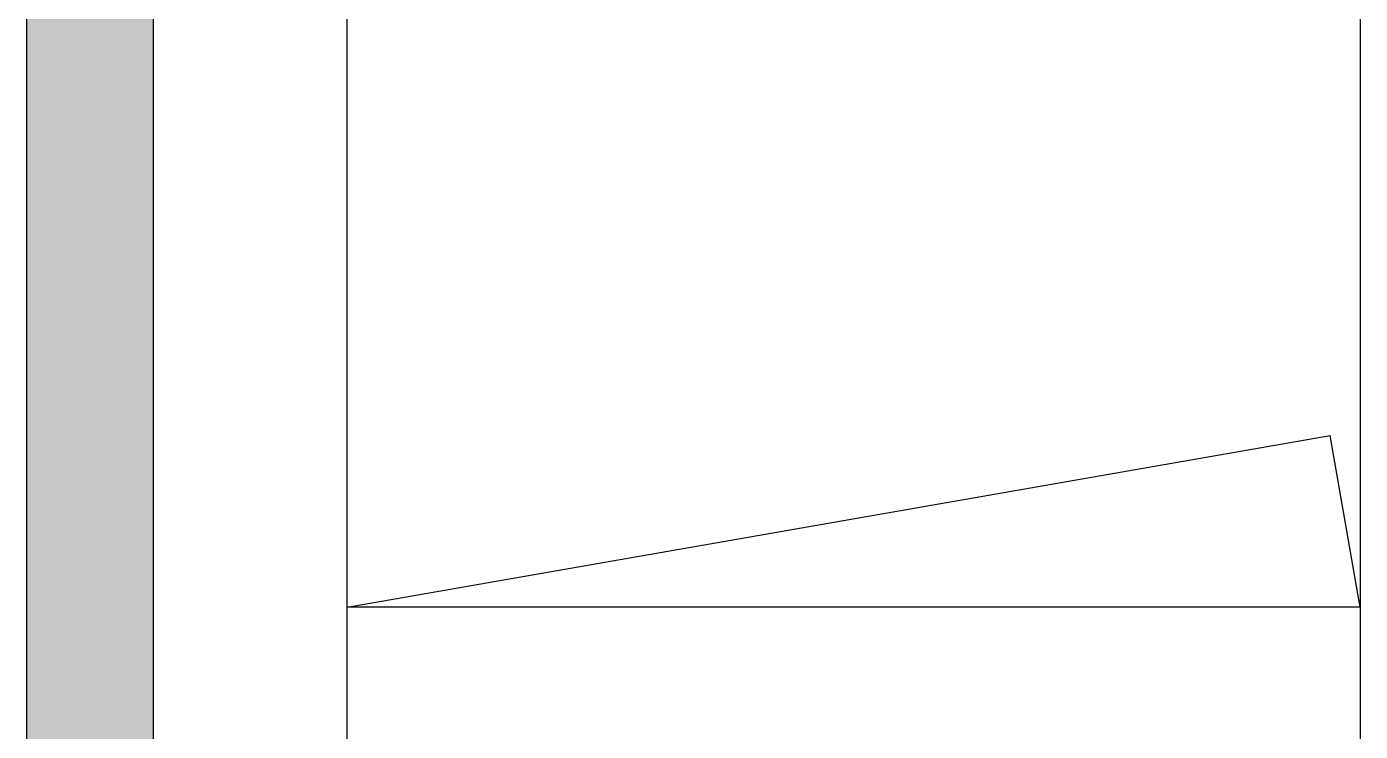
# Model space of a CAD drawing. Header units: millimetres. Extents: x -4 to 86791, y -1 to 44030.
# Drawn here: x 53018 to 54071, y 29079 to 29635 of the extents above; entities that cross this region are included whole.
import ezdxf

# ---------------------------------------------------------------- set-up
doc = ezdxf.new("R2010")
doc.units = ezdxf.units.MM
for name, color, linetype in [('\\M+3B0A1\\M+3B1B8', 6, 'Continuous'), ('PUB_HATCH', 8, 'Continuous'), ('WALL', 9, 'Continuous')]:
    doc.layers.add(name, color=color, linetype=linetype)

# ---------------------------------------------------------------- blocks, each defined once
blk = doc.blocks.new('BEDD')
at = {"layer": '\\M+3B0A1\\M+3B1B8'}
for p, q in [((189857.7, 166552.7), (189857.7, 168352.7)), ((190657.7, 168352.7), (190657.7, 166552.7)), ((190657.7, 167102), (190657.7, 166962.3)), ((189857.7, 166962.3), (190634, 167097.9)), ((190657.7, 166962.3), (189857.7, 166962.3))]:
    blk.add_line(p, q, dxfattribs=at)
blk.add_lwpolyline([(190657.7, 166962.3), (190634, 167097.9)], dxfattribs=at)

msp = doc.modelspace()

# ---------------------------------------------------------------- hatches: boundary and pattern name
at = {"layer": 'PUB_HATCH'}
msp.add_hatch(color=256, dxfattribs=at).paths.add_polyline_path([(53018.4, 30142.6), (53018.4, 27567.6), (53068.4, 27534.3), (53118.4, 27567.6), (53118.4, 30142.6)])

# ---------------------------------------------------------------- linework, layer by layer
at = {"layer": 'WALL'}
for p, q in [((53018.4, 30142.6), (53018.4, 27567.6)), ((53118.4, 30142.6), (53118.4, 27567.6))]:
    msp.add_line(p, q, dxfattribs=at)

# ---------------------------------------------------------------- block references
msp.add_blockref('BEDD', (-136586.3, -137785.1))

doc.saveas('drawing.dxf')
